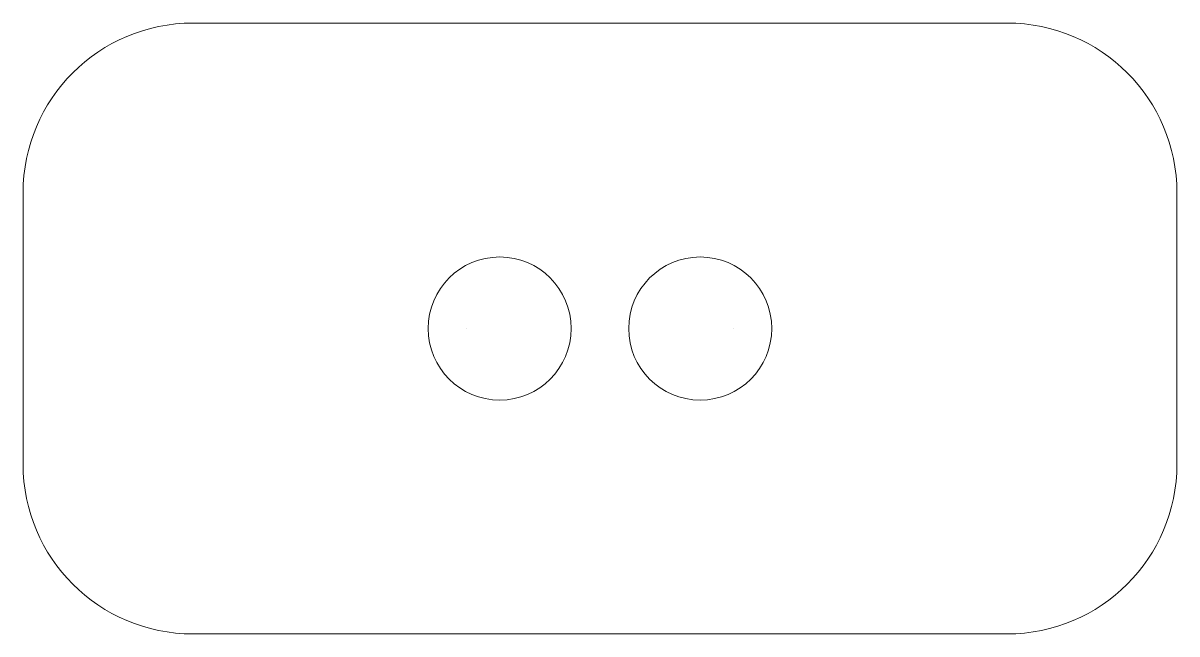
# Model space of a CAD drawing. Header units: inches. Extents: x 112.78 to 121.41, y 143.93 to 148.51.
import ezdxf

# ---------------------------------------------------------------- set-up
doc = ezdxf.new("R2010")
doc.units = ezdxf.units.IN
doc.header["$MEASUREMENT"] = 0

# ---------------------------------------------------------------- blocks, each defined once
blk = doc.blocks.new('block 2')
at = {"lineweight": 0}
blk.add_open_spline([(114.0492, 148.5052), (114.0492, 148.5052), (120.1419, 148.5052), (120.1419, 148.5052), (120.8433, 148.5052), (121.4117, 147.9365), (121.4117, 147.2351), (121.4117, 147.2351), (121.4117, 145.2032), (121.4117, 145.2032), (121.4117, 144.5018), (120.8433, 143.9332), (120.1419, 143.9332), (120.1419, 143.9332), (114.0492, 143.9332), (114.0492, 143.9332), (113.3478, 143.9332), (112.779, 144.5018), (112.779, 145.2032), (112.779, 145.2032), (112.779, 147.2351), (112.779, 147.2351), (112.779, 147.9365), (113.3478, 148.5052), (114.0492, 148.5052)], degree=3, knots=[0, 0, 0, 0, 1, 1, 1, 2, 2, 2, 3, 3, 3, 4, 4, 4, 5, 5, 5, 6, 6, 6, 7, 7, 7, 8, 8, 8, 8], dxfattribs=at)
blk = doc.blocks.new('block 3')
at = {"lineweight": 0}
blk.add_open_spline([(115.81, 146.219), (115.81, 146.5146), (116.0494, 146.7544), (116.345, 146.7544), (116.6403, 146.7544), (116.88, 146.5146), (116.88, 146.219), (116.88, 145.9234), (116.6403, 145.6836), (116.345, 145.6836), (116.0494, 145.6836), (115.81, 145.9234), (115.81, 146.219), (115.81, 146.219), (115.81, 146.219), (115.81, 146.219)], degree=3, knots=[0, 0, 0, 0, 1, 1, 1, 2, 2, 2, 3, 3, 3, 4, 4, 4, 5, 5, 5, 5], dxfattribs=at)
blk = doc.blocks.new('block 4')
at = {"lineweight": 0}
blk.add_open_spline([(117.31, 146.219), (117.31, 146.5144), (117.5494, 146.7544), (117.845, 146.7544), (118.1402, 146.7544), (118.38, 146.5144), (118.38, 146.219), (118.38, 145.9236), (118.1402, 145.6836), (117.845, 145.6836), (117.5494, 145.6836), (117.31, 145.9236), (117.31, 146.219), (117.31, 146.219), (117.31, 146.219), (117.31, 146.219)], degree=3, knots=[0, 0, 0, 0, 1, 1, 1, 2, 2, 2, 3, 3, 3, 4, 4, 4, 5, 5, 5, 5], dxfattribs=at)
blk = doc.blocks.new('block 5')
at = {"layer": 'Defpoints', "lineweight": 0}
blk.add_lwpolyline([(116.0956, 146.2192), (116.0956, 146.2192)], dxfattribs=at)
blk = doc.blocks.new('block 6')
at = {"layer": 'Defpoints', "lineweight": 0}
blk.add_lwpolyline([(118.0955, 146.2192), (118.0955, 146.2192)], dxfattribs=at)
blk = doc.blocks.new('block 7')
at = {"layer": 'Defpoints', "lineweight": 0}
blk.add_lwpolyline([(116.0956, 146.2192), (116.0956, 146.2192)], dxfattribs=at)
blk = doc.blocks.new('block 8')
at = {"layer": 'Defpoints', "lineweight": 0}
blk.add_lwpolyline([(118.0955, 146.2192), (118.0955, 146.2192)], dxfattribs=at)

msp = doc.modelspace()

# ---------------------------------------------------------------- block references
for name in ['block 2', 'block 3', 'block 4']:
    msp.add_blockref(name, (0, 0))
at = {"layer": 'Defpoints'}
for name in ['block 5', 'block 7', 'block 6', 'block 8']:
    msp.add_blockref(name, (0, 0), dxfattribs=at)

doc.saveas('drawing.dxf')
